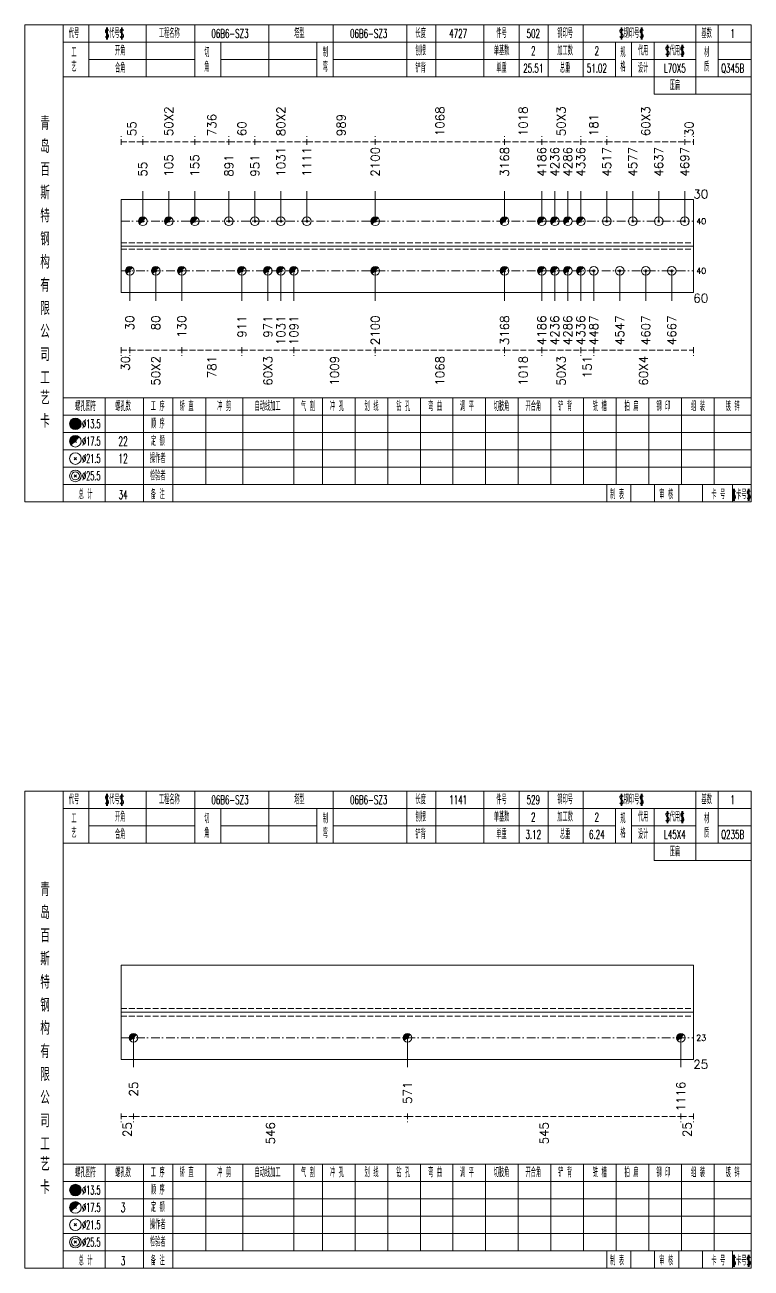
# Model space of a CAD drawing. Extents: x -533 to 8774, y 0 to 7979.
# Drawn here: x 1757 to 2008.4, y 4289.4 to 4719.4 of the extents above; entities that cross this region are included whole.
import ezdxf
from ezdxf.enums import TextEntityAlignment as Align

# ---------------------------------------------------------------- set-up
doc = ezdxf.new("R2010")
doc.units = 0
doc.header["$MEASUREMENT"] = 0
doc.linetypes.add('一点画线', pattern=[5.2, 3, -1, 0.2, -1])
doc.linetypes.add('虚线', pattern=[2.75, 2, -0.75])
doc.layers.get('0').update_dxf_attribs({"linetype": 'CONTINUOUS', "lineweight": 25})
for name, color, linetype, lineweight in [('1', 7, 'CONTINUOUS', 25), ('4', 7, 'CONTINUOUS', 25), ('5', 7, 'CONTINUOUS', 25)]:
    doc.layers.add(name, color=color, linetype=linetype, lineweight=lineweight)
doc.styles.get("Standard").update_dxf_attribs({"font": 'simplex.shx', "width": 0.7, "height": 3, "bigfont": 'gbhzfs.shx'})

# ---------------------------------------------------------------- blocks, each defined once
blk = doc.blocks.new('孔17.5')
at = {"layer": '5', "color": 7, "linetype": 'Continuous', "lineweight": 0}
for p, q in [((-0.2, -0.2), (0.2, 0.2)), ((-0.2, 0.2), (0.2, -0.2))]:
    blk.add_line(p, q, dxfattribs=at)
at = {"layer": '5', "color": 7, "linetype": 'Continuous', "lineweight": 13}
blk.add_circle((0, 0), 1, dxfattribs=at)
for radius in [0.9, 0.8, 0.7, 0.6, 0.5, 0.4, 0.3, 0.2, 0.1]:
    blk.add_arc((0, 0), radius, 45, 225, dxfattribs=at)
blk = doc.blocks.new('孔21.5')
at = {"layer": '5', "color": 7, "linetype": 'Continuous', "lineweight": 13}
for p, q in [((-0.2, -0.2), (0.2, 0.2)), ((0.2, -0.2), (-0.2, 0.2))]:
    blk.add_line(p, q, dxfattribs=at)
blk.add_circle((0, 0), 1, dxfattribs=at)

msp = doc.modelspace()

# ---------------------------------------------------------------- linework, layer by layer
at = {"color": 8, "linetype": '虚线', "lineweight": 9}
for p, q in [((1790.3, 4677.85), (1790.3, 4680.85)), ((1790.3, 4678.85), (1797.8, 4678.85)), ((1797.8, 4677.85), (1797.8, 4680.85)), ((1797.8, 4677.85), (1797.8, 4680.85)), ((1797.8, 4678.85), (1815.8, 4678.85)), ((1815.8, 4677.85), (1815.8, 4680.85)), ((1815.8, 4677.85), (1815.8, 4680.85)), ((1815.8, 4678.85), (1827.64, 4678.85)), ((1827.64, 4677.85), (1827.64, 4680.85)), ((1827.64, 4677.85), (1827.64, 4680.85)), ((1827.64, 4678.85), (1836.64, 4678.85)), ((1836.64, 4677.85), (1836.64, 4680.85)), ((1836.64, 4677.85), (1836.64, 4680.85)), ((1836.64, 4678.85), (1854.64, 4678.85)), ((1854.64, 4677.85), (1854.64, 4680.85)), ((1854.64, 4677.85), (1854.64, 4680.85)), ((1854.64, 4678.85), (1878.31, 4678.85)), ((1878.31, 4677.85), (1878.31, 4680.85)), ((1878.31, 4677.85), (1878.31, 4680.85)), ((1878.31, 4678.85), (1923.07, 4678.85)), ((1923.07, 4677.85), (1923.07, 4680.85)), ((1923.07, 4677.85), (1923.07, 4680.85)), ((1923.07, 4678.85), (1935.9, 4678.85)), ((1935.9, 4677.85), (1935.9, 4680.85)), ((1935.9, 4677.85), (1935.9, 4680.85)), ((1935.9, 4678.85), (1949.4, 4678.85)), ((1949.4, 4677.85), (1949.4, 4680.85)), ((1949.4, 4677.85), (1949.4, 4680.85)), ((1949.4, 4678.85), (1958.4, 4678.85)), ((1958.4, 4677.85), (1958.4, 4680.85)), ((1958.4, 4677.85), (1958.4, 4680.85)), ((1958.4, 4678.85), (1985.4, 4678.85)), ((1985.4, 4677.85), (1985.4, 4680.85)), ((1985.4, 4677.85), (1985.4, 4680.85)), ((1985.4, 4678.85), (1988.4, 4678.85)), ((1988.4, 4677.85), (1988.4, 4680.85)), ((1790.3, 4607.85), (1790.3, 4604.85)), ((1790.3, 4606.85), (1793.3, 4606.85)), ((1793.3, 4607.85), (1793.3, 4604.85)), ((1793.3, 4607.85), (1793.3, 4604.85)), ((1793.3, 4606.85), (1811.3, 4606.85)), ((1811.3, 4607.85), (1811.3, 4604.85)), ((1811.3, 4607.85), (1811.3, 4604.85)), ((1811.3, 4606.85), (1832.14, 4606.85)), ((1832.14, 4607.85), (1832.14, 4604.85)), ((1832.14, 4607.85), (1832.14, 4604.85)), ((1832.14, 4606.85), (1850.14, 4606.85)), ((1850.14, 4607.85), (1850.14, 4604.85)), ((1850.14, 4607.85), (1850.14, 4604.85)), ((1850.14, 4606.85), (1878.31, 4606.85)), ((1878.31, 4607.85), (1878.31, 4604.85)), ((1878.31, 4607.85), (1878.31, 4604.85)), ((1878.31, 4606.85), (1923.07, 4606.85)), ((1923.07, 4607.85), (1923.07, 4604.85)), ((1923.07, 4607.85), (1923.07, 4604.85)), ((1923.07, 4606.85), (1935.9, 4606.85)), ((1935.9, 4607.85), (1935.9, 4604.85)), ((1935.9, 4607.85), (1935.9, 4604.85)), ((1935.9, 4606.85), (1949.4, 4606.85)), ((1949.4, 4607.85), (1949.4, 4604.85)), ((1949.4, 4607.85), (1949.4, 4604.85)), ((1949.4, 4606.85), (1953.9, 4606.85)), ((1953.9, 4607.85), (1953.9, 4604.85)), ((1953.9, 4607.85), (1953.9, 4604.85)), ((1953.9, 4606.85), (1988.4, 4606.85)), ((1988.4, 4607.85), (1988.4, 4604.85)), ((1790.3, 4342.85), (1790.3, 4339.85)), ((1790.3, 4341.85), (1794.64, 4341.85)), ((1794.64, 4342.85), (1794.64, 4339.85)), ((1794.64, 4342.85), (1794.64, 4339.85)), ((1794.64, 4341.85), (1889.44, 4341.85)), ((1889.44, 4342.85), (1889.44, 4339.85)), ((1889.44, 4342.85), (1889.44, 4339.85)), ((1889.44, 4341.85), (1984.06, 4341.85)), ((1984.06, 4342.85), (1984.06, 4339.85)), ((1984.06, 4342.85), (1984.06, 4339.85)), ((1984.06, 4341.85), (1988.4, 4341.85)), ((1988.4, 4342.85), (1988.4, 4339.85))]:
    msp.add_line(p, q, dxfattribs=at)
at = {"color": 7, "linetype": 'Continuous', "lineweight": 13}
for p, q in [((1797.8, 4651.42), (1797.8, 4661.85)), ((1806.8, 4651.42), (1806.8, 4661.85)), ((1815.8, 4651.42), (1815.8, 4661.85)), ((1827.64, 4651.42), (1827.64, 4661.85)), ((1836.64, 4651.42), (1836.64, 4661.85)), ((1845.64, 4651.42), (1845.64, 4661.85)), ((1854.64, 4651.42), (1854.64, 4661.85)), ((1878.31, 4651.42), (1878.31, 4661.85)), ((1923.07, 4651.42), (1923.07, 4661.85)), ((1935.9, 4651.42), (1935.9, 4661.85)), ((1940.4, 4651.42), (1940.4, 4661.85)), ((1944.9, 4651.42), (1944.9, 4661.85)), ((1949.4, 4651.42), (1949.4, 4661.85)), ((1958.4, 4651.42), (1958.4, 4661.85)), ((1967.4, 4651.42), (1967.4, 4661.85)), ((1976.4, 4651.42), (1976.4, 4661.85)), ((1985.4, 4651.42), (1985.4, 4661.85)), ((1793.3, 4634.28), (1793.3, 4623.85)), ((1802.3, 4634.28), (1802.3, 4623.85)), ((1811.3, 4634.28), (1811.3, 4623.85)), ((1832.14, 4634.28), (1832.14, 4623.85)), ((1841.14, 4634.28), (1841.14, 4623.85)), ((1845.64, 4634.28), (1845.64, 4623.85)), ((1850.14, 4634.28), (1850.14, 4623.85)), ((1878.31, 4634.28), (1878.31, 4623.85)), ((1923.07, 4634.28), (1923.07, 4623.85)), ((1935.9, 4634.28), (1935.9, 4623.85)), ((1940.4, 4634.28), (1940.4, 4623.85)), ((1944.9, 4634.28), (1944.9, 4623.85)), ((1949.4, 4634.28), (1949.4, 4623.85)), ((1953.9, 4634.28), (1953.9, 4623.85)), ((1962.9, 4634.28), (1962.9, 4623.85)), ((1971.9, 4634.28), (1971.9, 4623.85)), ((1980.9, 4634.28), (1980.9, 4623.85)), ((1794.64, 4369.02), (1794.64, 4358.85)), ((1889.44, 4369.02), (1889.44, 4358.85)), ((1984.06, 4369.02), (1984.06, 4358.85))]:
    msp.add_line(p, q, dxfattribs=at)
at = {"color": 7, "linetype": 'Continuous', "lineweight": 18}
for p, q in [((1790.3, 4658.92), (1790.3, 4626.78)), ((1790.3, 4658.92), (1988.4, 4658.92)), ((1988.4, 4658.92), (1988.4, 4626.78)), ((1790.3, 4642.85), (1988.4, 4642.85)), ((1790.3, 4394.19), (1790.3, 4361.52)), ((1790.3, 4394.19), (1988.4, 4394.19)), ((1988.4, 4394.19), (1988.4, 4361.52)), ((1790.3, 4377.85), (1988.4, 4377.85))]:
    msp.add_line(p, q, dxfattribs=at)
at = {"color": 3, "linetype": '一点画线', "lineweight": 13}
for p, q in [((1790.3, 4651.42), (1988.4, 4651.42)), ((1790.3, 4634.28), (1988.4, 4634.28)), ((1790.3, 4369.02), (1988.4, 4369.02))]:
    msp.add_line(p, q, dxfattribs=at)
at = {"color": 1, "linetype": '虚线', "lineweight": 18}
for p, q in [((1790.3, 4643.92), (1988.4, 4643.92)), ((1790.3, 4641.78), (1988.4, 4641.78)), ((1790.3, 4379.19), (1988.4, 4379.19)), ((1790.3, 4376.52), (1988.4, 4376.52))]:
    msp.add_line(p, q, dxfattribs=at)
at = {"layer": '1', "color": 7, "linetype": 'Continuous', "lineweight": 18}
for p, q in [((1790.3, 4626.78), (1988.4, 4626.78)), ((1790.3, 4361.52), (1988.4, 4361.52))]:
    msp.add_line(p, q, dxfattribs=at)
at = {"layer": '4', "color": 1, "linetype": 'Continuous', "lineweight": 18}
for p, q in [((1770.3, 4554.35), (1770.3, 4719.35)), ((1779.2, 4701.35), (1779.2, 4719.35)), ((1799, 4701.35), (1799, 4719.35)), ((1815.8, 4701.35), (1815.8, 4719.35)), ((1841.4, 4701.35), (1841.4, 4719.35)), ((1863.7, 4701.35), (1863.7, 4719.35)), ((1889.2, 4701.35), (1889.2, 4719.35)), ((1899.2, 4701.35), (1899.2, 4719.35)), ((1915.9, 4701.35), (1915.9, 4719.35)), ((1928.1, 4701.35), (1928.1, 4719.35)), ((1938.1, 4701.35), (1938.1, 4719.35)), ((1950.3, 4701.35), (1950.3, 4719.35)), ((1989.2, 4695.35), (1989.2, 4719.35)), ((1997, 4701.35), (1997, 4719.35)), ((1770.3, 4713.35), (2008.4, 4713.35)), ((1824.8, 4701.35), (1824.8, 4713.35)), ((1858.1, 4701.35), (1858.1, 4713.35)), ((1961.4, 4701.35), (1961.4, 4713.35)), ((1967, 4701.35), (1967, 4713.35)), ((1974.8, 4695.35), (1974.8, 4713.35)), ((1779.2, 4707.35), (1815.8, 4707.35)), ((1824.8, 4707.35), (1858.1, 4707.35)), ((1863.7, 4707.35), (1961.4, 4707.35)), ((1967, 4707.35), (1989.2, 4707.35)), ((1997, 4707.35), (2008.4, 4707.35)), ((1770.3, 4701.35), (2008.4, 4701.35)), ((1974.8, 4695.35), (2008.4, 4695.35)), ((1770.3, 4590.35), (2008.4, 4590.35)), ((1784.8, 4554.35), (1784.8, 4590.35)), ((1798.1, 4554.35), (1798.1, 4590.35)), ((1808.2, 4554.35), (1808.2, 4590.35)), ((1819.6, 4560.35), (1819.6, 4590.35)), ((1832.5, 4560.35), (1832.5, 4590.35)), ((1850.1, 4560.35), (1850.1, 4590.35)), ((1860, 4560.35), (1860, 4590.35)), ((1871.3, 4560.35), (1871.3, 4590.35)), ((1882.6, 4560.35), (1882.6, 4590.35)), ((1893.9, 4560.35), (1893.9, 4590.35)), ((1905.1, 4560.35), (1905.1, 4590.35)), ((1916.5, 4560.35), (1916.5, 4590.35)), ((1927.8, 4560.35), (1927.8, 4590.35)), ((1939.1, 4560.35), (1939.1, 4590.35)), ((1950.4, 4560.35), (1950.4, 4590.35)), ((1961.7, 4560.35), (1961.7, 4590.35)), ((1973, 4560.35), (1973, 4590.35)), ((1984.3, 4560.35), (1984.3, 4590.35)), ((1995.6, 4560.35), (1995.6, 4590.35)), ((1770.3, 4584.35), (2008.4, 4584.35)), ((1770.3, 4578.35), (2008.4, 4578.35)), ((1770.3, 4572.35), (2008.4, 4572.35)), ((1770.3, 4566.35), (2008.4, 4566.35)), ((1770.3, 4560.35), (2008.4, 4560.35)), ((1958.4, 4554.35), (1958.4, 4560.35)), ((1966.8, 4554.35), (1966.8, 4560.35)), ((1975, 4554.35), (1975, 4560.35)), ((1983.4, 4554.35), (1983.4, 4560.35)), ((1991.6, 4554.35), (1991.6, 4560.35)), ((2001.9, 4554.35), (2001.9, 4560.35)), ((1770.3, 4289.35), (1770.3, 4454.35)), ((1779.2, 4436.35), (1779.2, 4454.35)), ((1799, 4436.35), (1799, 4454.35)), ((1815.8, 4436.35), (1815.8, 4454.35)), ((1841.4, 4436.35), (1841.4, 4454.35)), ((1863.7, 4436.35), (1863.7, 4454.35)), ((1889.2, 4436.35), (1889.2, 4454.35)), ((1899.2, 4436.35), (1899.2, 4454.35)), ((1915.9, 4436.35), (1915.9, 4454.35)), ((1928.1, 4436.35), (1928.1, 4454.35)), ((1938.1, 4436.35), (1938.1, 4454.35)), ((1950.3, 4436.35), (1950.3, 4454.35)), ((1989.2, 4430.35), (1989.2, 4454.35)), ((1997, 4436.35), (1997, 4454.35)), ((1770.3, 4448.35), (2008.4, 4448.35)), ((1824.8, 4436.35), (1824.8, 4448.35)), ((1858.1, 4436.35), (1858.1, 4448.35)), ((1961.4, 4436.35), (1961.4, 4448.35)), ((1967, 4436.35), (1967, 4448.35)), ((1974.8, 4430.35), (1974.8, 4448.35)), ((1779.2, 4442.35), (1815.8, 4442.35)), ((1824.8, 4442.35), (1858.1, 4442.35)), ((1863.7, 4442.35), (1961.4, 4442.35)), ((1967, 4442.35), (1989.2, 4442.35)), ((1997, 4442.35), (2008.4, 4442.35)), ((1770.3, 4436.35), (2008.4, 4436.35)), ((1974.8, 4430.35), (2008.4, 4430.35)), ((1770.3, 4325.35), (2008.4, 4325.35)), ((1784.8, 4289.35), (1784.8, 4325.35)), ((1798.1, 4289.35), (1798.1, 4325.35)), ((1808.2, 4289.35), (1808.2, 4325.35)), ((1819.6, 4295.35), (1819.6, 4325.35)), ((1832.5, 4295.35), (1832.5, 4325.35)), ((1850.1, 4295.35), (1850.1, 4325.35)), ((1860, 4295.35), (1860, 4325.35)), ((1871.3, 4295.35), (1871.3, 4325.35)), ((1882.6, 4295.35), (1882.6, 4325.35)), ((1893.9, 4295.35), (1893.9, 4325.35)), ((1905.1, 4295.35), (1905.1, 4325.35)), ((1916.5, 4295.35), (1916.5, 4325.35)), ((1927.8, 4295.35), (1927.8, 4325.35)), ((1939.1, 4295.35), (1939.1, 4325.35)), ((1950.4, 4295.35), (1950.4, 4325.35)), ((1961.7, 4295.35), (1961.7, 4325.35)), ((1973, 4295.35), (1973, 4325.35)), ((1984.3, 4295.35), (1984.3, 4325.35)), ((1995.6, 4295.35), (1995.6, 4325.35)), ((1770.3, 4319.35), (2008.4, 4319.35)), ((1770.3, 4313.35), (2008.4, 4313.35)), ((1770.3, 4307.35), (2008.4, 4307.35)), ((1770.3, 4301.35), (2008.4, 4301.35)), ((1770.3, 4295.35), (2008.4, 4295.35)), ((1958.4, 4289.35), (1958.4, 4295.35)), ((1966.8, 4289.35), (1966.8, 4295.35)), ((1975, 4289.35), (1975, 4295.35)), ((1983.4, 4289.35), (1983.4, 4295.35)), ((1991.6, 4289.35), (1991.6, 4295.35)), ((2001.9, 4289.35), (2001.9, 4295.35))]:
    msp.add_line(p, q, dxfattribs=at)
at = {"layer": '4', "color": 7, "linetype": 'Continuous', "lineweight": 13}
for p, q in [((1774.3, 4581.15), (1774.7, 4581.55)), ((1774.7, 4581.15), (1774.3, 4581.55)), ((1774.1, 4568.95), (1774.9, 4569.75)), ((1774.9, 4568.95), (1774.1, 4569.75)), ((1774.1, 4562.95), (1774.9, 4563.75)), ((1774.9, 4562.95), (1774.1, 4563.75)), ((1774.3, 4316.15), (1774.7, 4316.55)), ((1774.7, 4316.15), (1774.3, 4316.55)), ((1774.1, 4303.95), (1774.9, 4304.75)), ((1774.9, 4303.95), (1774.1, 4304.75)), ((1774.1, 4297.95), (1774.9, 4298.75)), ((1774.9, 4297.95), (1774.1, 4298.75))]:
    msp.add_line(p, q, dxfattribs=at)
at = {"layer": '4', "color": 7, "linetype": 'Continuous', "lineweight": 0}
for p, q in [((1774.1, 4574.95), (1774.9, 4575.75)), ((1774.1, 4575.75), (1774.9, 4574.95)), ((1774.1, 4309.95), (1774.9, 4310.75)), ((1774.1, 4310.75), (1774.9, 4309.95))]:
    msp.add_line(p, q, dxfattribs=at)
at = {"layer": '4', "color": 1, "linetype": 'Continuous', "lineweight": 18}
for points in [[(1757, 4719.35), (1757, 4554.35), (2008.4, 4554.35), (2008.4, 4719.35)], [(1757, 4454.35), (1757, 4289.35), (2008.4, 4289.35), (2008.4, 4454.35)]]:
    msp.add_lwpolyline(points, close=True, dxfattribs=at)
at = {"layer": '4', "color": 7, "linetype": 'Continuous', "lineweight": 13}
for centre, radius in [((1774.5, 4581.35), 2), ((1774.5, 4581.35), 1.8), ((1774.5, 4581.35), 1.6), ((1774.5, 4581.35), 1.4), ((1774.5, 4581.35), 1.2), ((1774.5, 4581.35), 1), ((1774.5, 4581.35), 0.8), ((1774.5, 4581.35), 0.6), ((1774.5, 4581.35), 0.4), ((1774.5, 4581.35), 0.2), ((1774.5, 4575.35), 2), ((1774.5, 4569.35), 2), ((1774.5, 4563.35), 2), ((1774.5, 4563.35), 1.4), ((1774.5, 4316.35), 2), ((1774.5, 4316.35), 1.8), ((1774.5, 4316.35), 1.6), ((1774.5, 4316.35), 1.4), ((1774.5, 4316.35), 1.2), ((1774.5, 4316.35), 1), ((1774.5, 4316.35), 0.8), ((1774.5, 4316.35), 0.6), ((1774.5, 4316.35), 0.4), ((1774.5, 4316.35), 0.2), ((1774.5, 4310.35), 2), ((1774.5, 4304.35), 2), ((1774.5, 4298.35), 2), ((1774.5, 4298.35), 1.4)]:
    msp.add_circle(centre, radius, dxfattribs=at)
for centre, radius in [((1774.5, 4575.35), 1.8), ((1774.5, 4575.35), 1.6), ((1774.5, 4575.35), 1.4), ((1774.5, 4575.35), 1.2), ((1774.5, 4575.35), 1), ((1774.5, 4575.35), 0.8), ((1774.5, 4575.35), 0.6), ((1774.5, 4575.35), 0.4), ((1774.5, 4575.35), 0.2), ((1774.5, 4310.35), 1.8), ((1774.5, 4310.35), 1.6), ((1774.5, 4310.35), 1.4), ((1774.5, 4310.35), 1.2), ((1774.5, 4310.35), 1), ((1774.5, 4310.35), 0.8), ((1774.5, 4310.35), 0.6), ((1774.5, 4310.35), 0.4), ((1774.5, 4310.35), 0.2)]:
    msp.add_arc(centre, radius, 45, 225, dxfattribs=at)

# ---------------------------------------------------------------- block references
at = {"color": 7, "linetype": 'Continuous', "lineweight": 13, "xscale": 1.5, "yscale": 1.5, "zscale": 1.5}
for name, p in [('孔17.5', (1797.8, 4651.42)), ('孔17.5', (1806.8, 4651.42)), ('孔17.5', (1815.8, 4651.42)), ('孔21.5', (1827.64, 4651.42)), ('孔21.5', (1836.64, 4651.42)), ('孔21.5', (1845.64, 4651.42)), ('孔21.5', (1854.64, 4651.42)), ('孔17.5', (1878.31, 4651.42)), ('孔17.5', (1923.07, 4651.42)), ('孔17.5', (1935.9, 4651.42)), ('孔17.5', (1940.4, 4651.42)), ('孔17.5', (1944.9, 4651.42)), ('孔17.5', (1949.4, 4651.42)), ('孔21.5', (1958.4, 4651.42)), ('孔21.5', (1967.4, 4651.42)), ('孔21.5', (1976.4, 4651.42)), ('孔21.5', (1985.4, 4651.42))]:
    msp.add_blockref(name, p, dxfattribs=at)
at = {"layer": '1', "color": 7, "linetype": 'Continuous', "lineweight": 13, "xscale": 1.5, "yscale": 1.5, "zscale": 1.5}
for name, p in [('孔17.5', (1793.3, 4634.28)), ('孔17.5', (1802.3, 4634.28)), ('孔17.5', (1811.3, 4634.28)), ('孔17.5', (1832.14, 4634.28)), ('孔17.5', (1841.14, 4634.28)), ('孔17.5', (1845.64, 4634.28)), ('孔17.5', (1850.14, 4634.28)), ('孔17.5', (1878.31, 4634.28)), ('孔17.5', (1923.07, 4634.28)), ('孔17.5', (1935.9, 4634.28)), ('孔17.5', (1940.4, 4634.28)), ('孔17.5', (1944.9, 4634.28)), ('孔17.5', (1949.4, 4634.28)), ('孔21.5', (1953.9, 4634.28)), ('孔21.5', (1962.9, 4634.28)), ('孔21.5', (1971.9, 4634.28)), ('孔21.5', (1980.9, 4634.28)), ('孔17.5', (1794.64, 4369.02)), ('孔17.5', (1889.44, 4369.02)), ('孔17.5', (1984.06, 4369.02))]:
    msp.add_blockref(name, p, dxfattribs=at)

# ---------------------------------------------------------------- texts
at = {"color": 8, "linetype": 'Continuous', "lineweight": 9}
for s, p in [('50X2', (1806.8, 4680.85)), ('736', (1821.72, 4680.85)), ('80X2', (1845.64, 4680.85)), ('989', (1866.47, 4680.85)), ('1068', (1900.69, 4680.85)), ('1018', (1929.48, 4680.85)), ('50X3', (1942.65, 4680.85)), ('181', (1953.9, 4680.85)), ('60X3', (1971.9, 4680.85)), ('55', (1794.05, 4680.85)), ('60', (1832.14, 4680.85)), ('30', (1986.9, 4680.85))]:
    msp.add_text(s, height=3, rotation=90, dxfattribs=at).set_placement(p, align=Align.MIDDLE_LEFT)
at = {"color": 7, "linetype": 'Continuous', "lineweight": 13}
for s, p in [('105', (1806.8, 4666.85)), ('155', (1815.8, 4666.85)), ('1031', (1845.64, 4666.85)), ('1111', (1854.64, 4666.85)), ('2100', (1878.31, 4666.85)), ('3168', (1923.07, 4666.85)), ('4186', (1935.9, 4666.85)), ('4236', (1940.4, 4666.85)), ('4286', (1944.9, 4666.85)), ('4336', (1949.4, 4666.85)), ('4517', (1958.4, 4666.85)), ('4577', (1967.4, 4666.85)), ('4637', (1976.4, 4666.85)), ('4697', (1985.4, 4666.85)), ('55', (1797.8, 4666.85)), ('891', (1827.64, 4666.85)), ('951', (1836.64, 4666.85))]:
    msp.add_text(s, height=3, rotation=90, dxfattribs=at).set_placement(p, align=Align.MIDDLE_LEFT)
for s, height, p in [('30', 3, (1988.4, 4660.85)), ('40', 2, (1989.4, 4651.42)), ('40', 2, (1989.4, 4634.28)), ('23', 2, (1989.4, 4369.02))]:
    msp.add_text(s, height=height, dxfattribs=at).set_placement(p, align=Align.MIDDLE_LEFT)
at = {"color": 8, "linetype": 'Continuous', "lineweight": 9}
for s, p in [('30', (1791.8, 4604.85)), ('50X2', (1802.3, 4604.85)), ('781', (1821.72, 4604.85)), ('60X3', (1841.14, 4604.85)), ('1009', (1864.22, 4604.85)), ('1068', (1900.69, 4604.85)), ('1018', (1929.48, 4604.85)), ('50X3', (1942.65, 4604.85)), ('151', (1951.65, 4604.85)), ('60X4', (1971.15, 4604.85)), ('25', (1792.47, 4339.85)), ('546', (1842.04, 4339.85)), ('545', (1936.75, 4339.85)), ('25', (1986.23, 4339.85))]:
    msp.add_text(s, height=3, rotation=90, dxfattribs=at).set_placement(p, align=Align.MIDDLE_RIGHT)
at = {"layer": '1', "color": 7, "linetype": 'Continuous', "lineweight": 13}
for s, p in [('60', (1988.4, 4624.85)), ('25', (1988.4, 4359.85))]:
    msp.add_text(s, height=3, dxfattribs=at).set_placement(p, align=Align.MIDDLE_LEFT)
for s, p in [('30', (1793.3, 4618.85)), ('80', (1802.3, 4618.85)), ('130', (1811.3, 4618.85)), ('2100', (1878.31, 4618.85)), ('3168', (1923.07, 4618.85)), ('4186', (1935.9, 4618.85)), ('4236', (1940.4, 4618.85)), ('4286', (1944.9, 4618.85)), ('4336', (1949.4, 4618.85)), ('4487', (1953.9, 4618.85)), ('4547', (1962.9, 4618.85)), ('4607', (1971.9, 4618.85)), ('4667', (1980.9, 4618.85)), ('911', (1832.14, 4618.85)), ('971', (1841.14, 4618.85)), ('1031', (1845.64, 4618.85)), ('1091', (1850.14, 4618.85)), ('25', (1794.64, 4353.85)), ('571', (1889.44, 4353.85)), ('1116', (1984.06, 4353.85))]:
    msp.add_text(s, height=3, rotation=90, dxfattribs=at).set_placement(p, align=Align.MIDDLE_RIGHT)
at = {"layer": '4', "color": 1, "linetype": 'Continuous', "lineweight": 13}
for s, height, width, p in [('代号', 3, 0.6, (1774, 4716.35)), ('$代号$', 3, 0.6, (1788, 4716.35)), ('工程名称', 3, 0.6, (1807, 4716.35)), ('06B6-SZ3', 3, 0.6, (1828, 4716.35)), ('塔型', 3, 0.6, (1852, 4716.35)), ('06B6-SZ3', 3, 0.6, (1876, 4716.35)), ('长度', 3, 0.6, (1894, 4716.35)), ('4727', 3, 0.6, (1907, 4716.35)), ('件号', 3, 0.6, (1922, 4716.35)), ('502', 3, 0.6, (1933, 4716.35)), ('钢印号', 3, 0.6, (1944, 4716.35)), ('$钢印号$', 3, 0.6, (1967, 4716.35)), ('基数', 3, 0.6, (1993, 4716.35)), ('1', 3, 0.6, (2002, 4716.35)), ('工', 3, 0.6, (1774, 4709.75)), ('开角', 3, 0.6, (1790, 4710.35)), ('切', 3, 0.6, (1820, 4709.75)), ('制', 3, 0.6, (1861, 4709.75)), ('刨根', 3, 0.6, (1894, 4710.35)), ('单基数', 3, 0.6, (1922, 4710.35)), ('2', 3, 0.6, (1933, 4710.35)), ('加工数', 3, 0.6, (1944, 4710.35)), ('2', 3, 0.6, (1955, 4710.35)), ('规', 3, 0.6, (1964, 4709.75)), ('代用', 3, 0.6, (1971, 4710.35)), ('$代用$', 3, 0.6, (1982, 4710.35)), ('材', 3, 0.6, (1993, 4709.75)), ('艺', 3, 0.6, (1774, 4704.75)), ('合角', 3, 0.6, (1790, 4704.35)), ('角', 3, 0.6, (1820, 4704.75)), ('弯', 3, 0.6, (1861, 4704.75)), ('铲背', 3, 0.6, (1894, 4704.35)), ('单重', 3, 0.6, (1922, 4704.35)), ('25.51', 3, 0.6, (1933, 4704.35)), ('总重', 3, 0.6, (1944, 4704.35)), ('51.02', 3, 0.6, (1955, 4704.35)), ('格', 3, 0.6, (1964, 4704.75)), ('设计', 3, 0.6, (1971, 4704.35)), ('L70X5', 3, 0.6, (1982, 4704.35)), ('质', 3, 0.6, (1993, 4704.75)), ('Q345B', 3, 0.6, (2002, 4704.35)), ('压扁', 3, 0.6, (1982, 4698.35)), ('青', 4.6, 0.8, (1764, 4685.35)), ('岛', 4.6, 0.8, (1764, 4677.35)), ('百', 4.6, 0.8, (1764, 4669.35)), ('斯', 4.6, 0.8, (1764, 4661.35)), ('特', 4.6, 0.8, (1764, 4653.35)), ('钢', 4.6, 0.8, (1764, 4645.35)), ('构', 4.6, 0.8, (1764, 4637.35)), ('有', 4.6, 0.8, (1764, 4629.35)), ('限', 4.6, 0.8, (1764, 4621.35)), ('公', 4.6, 0.8, (1764, 4613.35)), ('司', 4.6, 0.8, (1764, 4605.35)), ('工', 4.6, 0.8, (1764, 4597.35)), ('艺', 4.6, 0.8, (1764, 4590.35)), ('螺孔图符', 3, 0.6, (1778, 4587.35)), ('螺孔数', 3, 0.6, (1791, 4587.35)), ('工 序', 3, 0.6, (1803, 4587.35)), ('矫 直', 3, 0.6, (1813, 4587.35)), ('冲 剪', 3, 0.6, (1826, 4587.35)), ('自动线加工', 3, 0.6, (1841, 4587.35)), ('气 割', 3, 0.6, (1855, 4587.35)), ('冲 孔', 3, 0.6, (1865, 4587.35)), ('划 线', 3, 0.6, (1877, 4587.35)), ('钻 孔', 3, 0.6, (1888, 4587.35)), ('弯 曲', 3, 0.6, (1899, 4587.35)), ('调 平', 3, 0.6, (1910, 4587.35)), ('切肢角', 3, 0.6, (1922, 4587.35)), ('开合角', 3, 0.6, (1933, 4587.35)), ('铲 背', 3, 0.6, (1944, 4587.35)), ('铣 槽', 3, 0.6, (1956, 4587.35)), ('拍 扁', 3, 0.6, (1967, 4587.35)), ('钢 印', 3, 0.6, (1978, 4587.35)), ('组 装', 3, 0.6, (1990, 4587.35)), ('镀 锌', 3, 0.6, (2002, 4587.35)), ('卡', 4.6, 0.8, (1764, 4582.35)), ('%%C13.5', 3, 0.5, (1780, 4581.35)), ('顺 序', 3, 0.6, (1803, 4581.35)), ('%%C17.5', 3, 0.5, (1780, 4575.35)), ('22', 3.2, 0.6, (1791, 4575.35)), ('定 额', 3, 0.6, (1803, 4575.35)), ('12', 3.2, 0.6, (1791, 4569.35)), ('操作者', 3, 0.6, (1803, 4569.35)), ('%%C21.5', 3, 0.5, (1780, 4569.35)), ('%%C25.5', 3, 0.5, (1780, 4563.35)), ('检验者', 3, 0.6, (1803, 4563.35)), ('总 计', 3, 0.6, (1778, 4556.85)), ('34', 3, 0.6, (1791, 4556.85)), ('备 注', 3, 0.6, (1803, 4556.85)), ('制 表', 3, 0.6, (1962, 4556.85)), ('审 核', 3, 0.6, (1979, 4556.85)), ('卡 号', 3, 0.6, (1997, 4556.85)), ('$卡号$', 3, 0.6, (2005, 4556.85)), ('代号', 3, 0.6, (1774, 4451.35)), ('$代号$', 3, 0.6, (1788, 4451.35)), ('工程名称', 3, 0.6, (1807, 4451.35)), ('06B6-SZ3', 3, 0.6, (1828, 4451.35)), ('塔型', 3, 0.6, (1852, 4451.35)), ('06B6-SZ3', 3, 0.6, (1876, 4451.35)), ('长度', 3, 0.6, (1894, 4451.35)), ('1141', 3, 0.6, (1907, 4451.35)), ('件号', 3, 0.6, (1922, 4451.35)), ('529', 3, 0.6, (1933, 4451.35)), ('钢印号', 3, 0.6, (1944, 4451.35)), ('$钢印号$', 3, 0.6, (1967, 4451.35)), ('基数', 3, 0.6, (1993, 4451.35)), ('1', 3, 0.6, (2002, 4451.35)), ('开角', 3, 0.6, (1790, 4445.35)), ('切', 3, 0.6, (1820, 4444.75)), ('制', 3, 0.6, (1861, 4444.75)), ('刨根', 3, 0.6, (1894, 4445.35)), ('单基数', 3, 0.6, (1922, 4445.35)), ('2', 3, 0.6, (1933, 4445.35)), ('加工数', 3, 0.6, (1944, 4445.35)), ('2', 3, 0.6, (1955, 4445.35)), ('规', 3, 0.6, (1964, 4444.75)), ('代用', 3, 0.6, (1971, 4445.35)), ('$代用$', 3, 0.6, (1982, 4445.35)), ('材', 3, 0.6, (1993, 4444.75)), ('工', 3, 0.6, (1774, 4444.75)), ('艺', 3, 0.6, (1774, 4439.75)), ('合角', 3, 0.6, (1790, 4439.35)), ('角', 3, 0.6, (1820, 4439.75)), ('弯', 3, 0.6, (1861, 4439.75)), ('铲背', 3, 0.6, (1894, 4439.35)), ('单重', 3, 0.6, (1922, 4439.35)), ('3.12', 3, 0.6, (1933, 4439.35)), ('总重', 3, 0.6, (1944, 4439.35)), ('6.24', 3, 0.6, (1955, 4439.35)), ('格', 3, 0.6, (1964, 4439.75)), ('设计', 3, 0.6, (1971, 4439.35)), ('L45X4', 3, 0.6, (1982, 4439.35)), ('质', 3, 0.6, (1993, 4439.75)), ('Q235B', 3, 0.6, (2002, 4439.35)), ('压扁', 3, 0.6, (1982, 4433.35)), ('青', 4.6, 0.8, (1764, 4420.35)), ('岛', 4.6, 0.8, (1764, 4412.35)), ('百', 4.6, 0.8, (1764, 4404.35)), ('斯', 4.6, 0.8, (1764, 4396.35)), ('特', 4.6, 0.8, (1764, 4388.35)), ('钢', 4.6, 0.8, (1764, 4380.35)), ('构', 4.6, 0.8, (1764, 4372.35)), ('有', 4.6, 0.8, (1764, 4364.35)), ('限', 4.6, 0.8, (1764, 4356.35)), ('公', 4.6, 0.8, (1764, 4348.35)), ('司', 4.6, 0.8, (1764, 4340.35)), ('工', 4.6, 0.8, (1764, 4332.35)), ('艺', 4.6, 0.8, (1764, 4325.35)), ('螺孔图符', 3, 0.6, (1778, 4322.35)), ('螺孔数', 3, 0.6, (1791, 4322.35)), ('工 序', 3, 0.6, (1803, 4322.35)), ('矫 直', 3, 0.6, (1813, 4322.35)), ('冲 剪', 3, 0.6, (1826, 4322.35)), ('自动线加工', 3, 0.6, (1841, 4322.35)), ('气 割', 3, 0.6, (1855, 4322.35)), ('冲 孔', 3, 0.6, (1865, 4322.35)), ('划 线', 3, 0.6, (1877, 4322.35)), ('钻 孔', 3, 0.6, (1888, 4322.35)), ('弯 曲', 3, 0.6, (1899, 4322.35)), ('调 平', 3, 0.6, (1910, 4322.35)), ('切肢角', 3, 0.6, (1922, 4322.35)), ('开合角', 3, 0.6, (1933, 4322.35)), ('铲 背', 3, 0.6, (1944, 4322.35)), ('铣 槽', 3, 0.6, (1956, 4322.35)), ('拍 扁', 3, 0.6, (1967, 4322.35)), ('钢 印', 3, 0.6, (1978, 4322.35)), ('组 装', 3, 0.6, (1990, 4322.35)), ('镀 锌', 3, 0.6, (2002, 4322.35)), ('卡', 4.6, 0.8, (1764, 4317.35)), ('%%C13.5', 3, 0.5, (1780, 4316.35)), ('顺 序', 3, 0.6, (1803, 4316.35)), ('%%C17.5', 3, 0.5, (1780, 4310.35)), ('3', 3.2, 0.6, (1791, 4310.35)), ('定 额', 3, 0.6, (1803, 4310.35)), ('%%C21.5', 3, 0.5, (1780, 4304.35)), ('操作者', 3, 0.6, (1803, 4304.35)), ('检验者', 3, 0.6, (1803, 4298.35)), ('%%C25.5', 3, 0.5, (1780, 4298.35)), ('总 计', 3, 0.6, (1778, 4291.85)), ('3', 3, 0.6, (1791, 4291.85)), ('备 注', 3, 0.6, (1803, 4291.85)), ('制 表', 3, 0.6, (1962, 4291.85)), ('审 核', 3, 0.6, (1979, 4291.85)), ('卡 号', 3, 0.6, (1997, 4291.85)), ('$卡号$', 3, 0.6, (2005, 4291.85))]:
    msp.add_text(s, height=height, dxfattribs=dict(at, width=width)).set_placement(p, align=Align.MIDDLE_CENTER)

doc.saveas('drawing.dxf')
